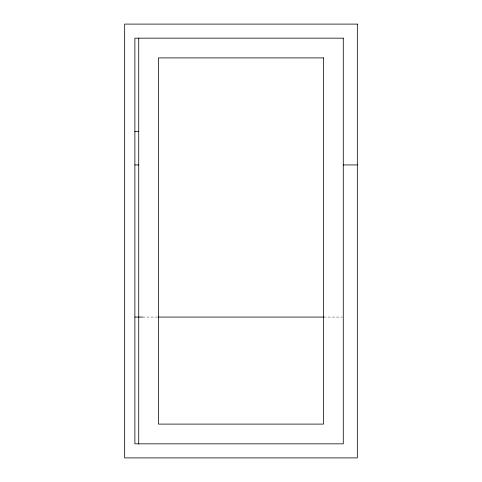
<?xml version="1.0" encoding="UTF-8"?>
<svg xmlns="http://www.w3.org/2000/svg" width="482" height="482" viewBox="0 0 482 482"><rect width="100%" height="100%" fill="white"/><g stroke="black" fill="none" stroke-linecap="round" stroke-linejoin="round"><path stroke-width="0.36" stroke-dasharray="2.41 1.81" d="M142.485 317.066L157.524 317.066M323.79 317.066L342.527 317.066"/><path stroke-width="0.72" d="M134.888 131.61L138.726 131.61M134.888 164.934L138.726 164.934M343.274 164.934L357.331 164.934M134.888 317.066L142.485 317.066M158.277 317.066L323.79 317.066M138.726 38.156L138.726 443.844M357.331 24.1L124.669 24.1L124.669 457.9L357.331 457.9L357.331 24.1M343.274 38.156L134.888 38.156L134.888 443.844L343.274 443.844L343.274 38.156M323.524 57.9L158.476 57.9L158.476 424.1L323.524 424.1L323.524 57.9"/></g></svg>
